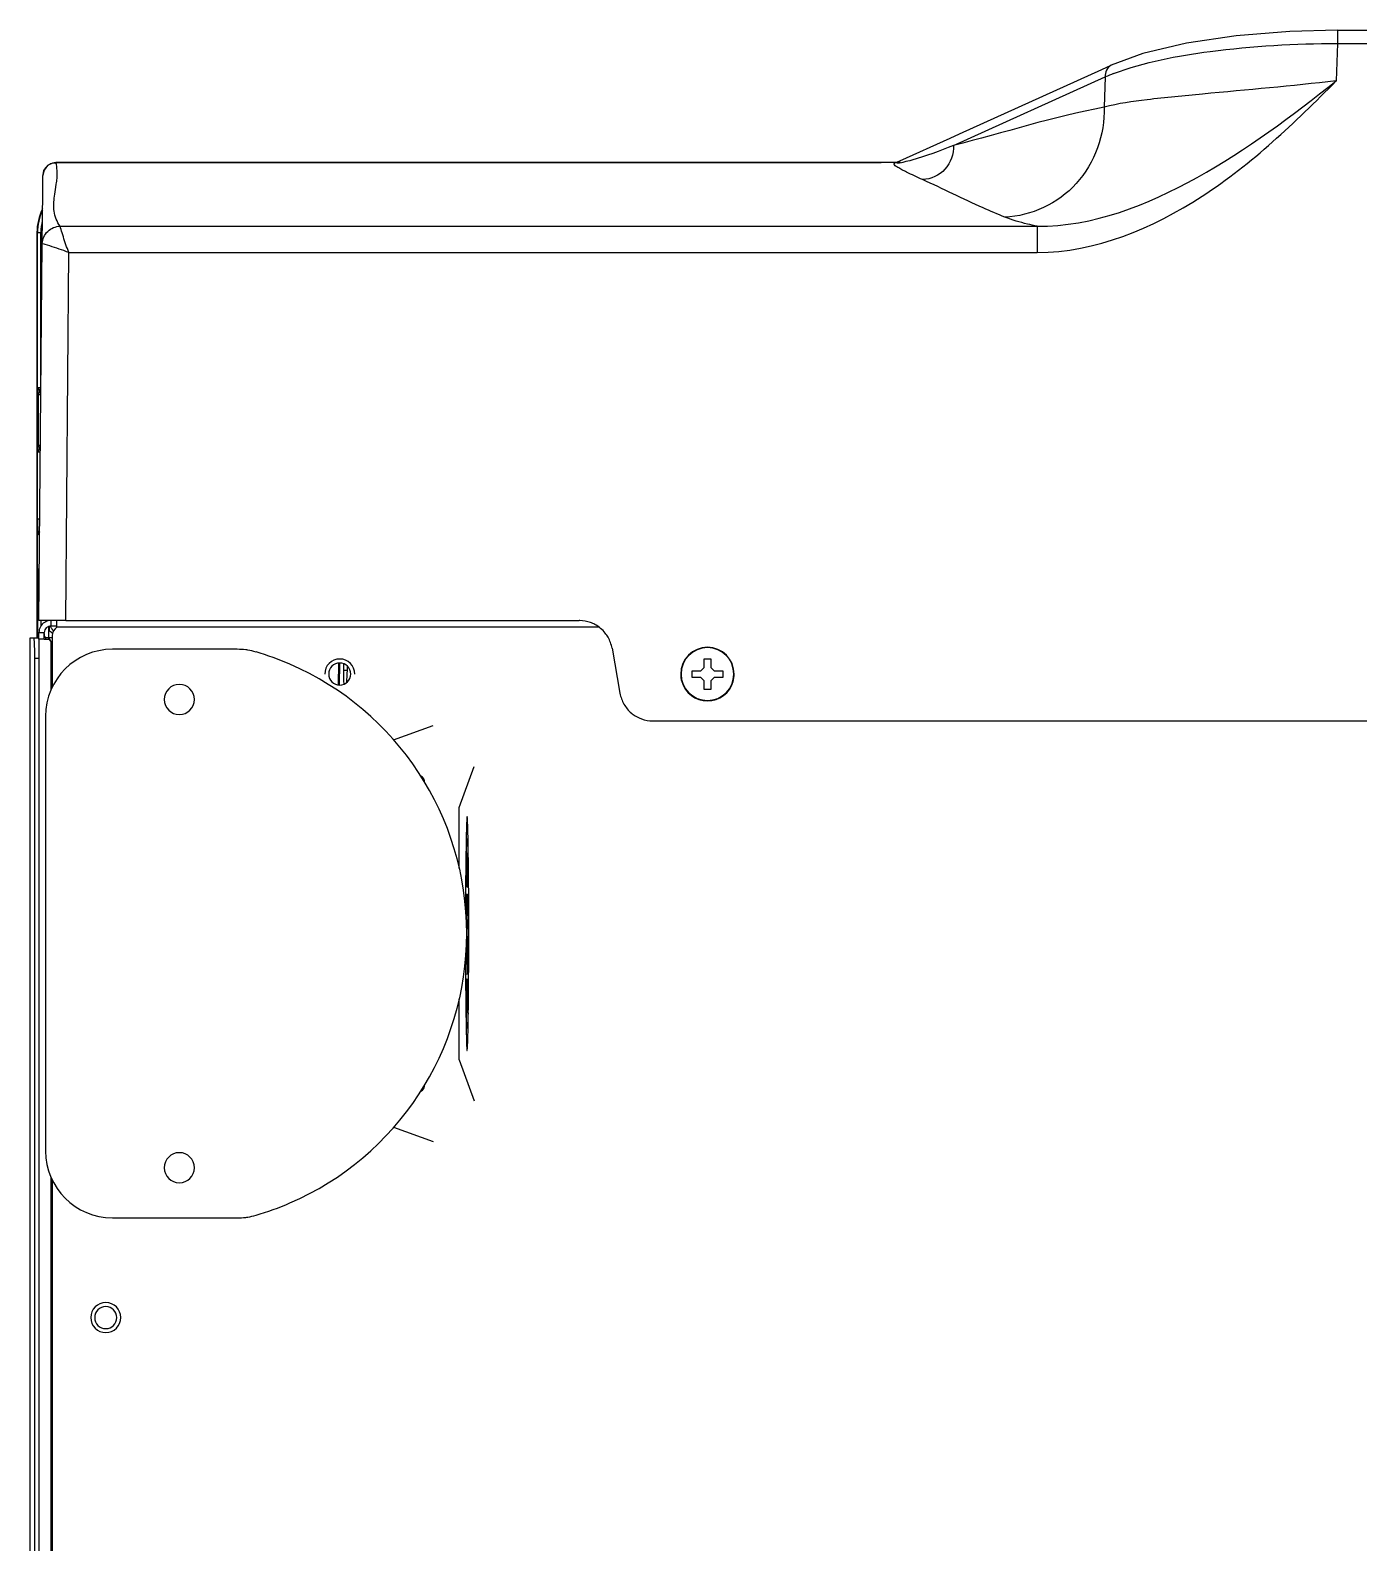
# Model space of a CAD drawing. Header units: millimetres. Extents: x 473 to 3963, y -1329 to 3488.
# Drawn here: x 1834.8 to 2033.6, y 3225.1 to 3451.2 of the extents above; entities that cross this region are included whole.
import ezdxf

# ---------------------------------------------------------------- set-up
doc = ezdxf.new("R2010")
doc.units = ezdxf.units.MM
doc.header["$LTSCALE"] = 392.37
doc.layers.get('0').update_dxf_attribs({"linetype": 'CONTINUOUS'})

msp = doc.modelspace()

# ---------------------------------------------------------------- linework, layer by layer
at = {"linetype": 'Continuous'}
for p, q in [((2030.41, 3451.18), (2391.88, 3451.18)), ((2030.41, 3451.18), (2030.41, 3449.19)), ((2030.41, 3449.19), (2030.21, 3443.6)), ((2030.41, 3449.19), (2391.88, 3449.19)), ((1995.15, 3445.32), (1996.56, 3445.95)), ((1996.56, 3445.95), (1996.56, 3445.95)), ((1972.94, 3433.95), (1995.66, 3444.2)), ((1973.85, 3435.7), (1995.15, 3445.32)), ((1995.66, 3444.2), (1995.5, 3439.67)), ((1964.92, 3431.67), (1972.44, 3435.06)), ((1972.44, 3435.06), (1973.85, 3435.7)), ((1838.68, 3431.4), (1838.68, 3431.4)), ((1962.15, 3431.4), (1838.68, 3431.4)), ((1838.69, 3431.37), (1838.68, 3431.4)), ((1962.15, 3431.37), (1838.69, 3431.37)), ((1962.15, 3431.45), (1964.28, 3431.45)), ((1962.15, 3431.4), (1962.15, 3431.45)), ((1962.15, 3431.37), (1962.15, 3431.4)), ((1964.28, 3431.45), (1964.44, 3431.45)), ((1964.3, 3431.39), (1964.44, 3431.45)), ((1964.44, 3431.45), (1964.92, 3431.67)), ((1836.71, 3426.92), (1836.72, 3428.43)), ((1836.72, 3428.43), (1836.73, 3429.45)), ((1836.73, 3429.45), (1836.73, 3429.46)), ((1838.68, 3427.72), (1838.75, 3428.16)), ((1836.64, 3419.3), (1836.71, 3426.92)), ((1839.31, 3421.88), (1985.46, 3421.88)), ((1985.46, 3421.88), (1985.46, 3417.95)), ((1835.85, 3420.93), (1835.85, 3397.77)), ((1835.94, 3420.93), (1835.85, 3420.93)), ((1835.94, 3397.77), (1835.94, 3420.93)), ((1835.94, 3420.93), (1836.44, 3420.93)), ((1836.15, 3362.93), (1836.64, 3419.3)), ((1836.44, 3397.78), (1836.44, 3420.93)), ((1840.15, 3362.93), (1840.63, 3417.95)), ((1840.63, 3417.95), (1985.46, 3417.95)), ((1835.85, 3397.77), (1835.85, 3397.67)), ((1835.85, 3397.67), (1835.85, 3388.19)), ((1835.92, 3397.67), (1835.94, 3397.77)), ((1835.92, 3397.67), (1835.92, 3388.19)), ((1836.1, 3396.78), (1836.1, 3396.75)), ((1836.1, 3389.12), (1836.1, 3396.75)), ((1836.1, 3389.12), (1836.1, 3396.75)), ((1836.17, 3397.43), (1836.19, 3397.52)), ((1836.17, 3397.43), (1836.45, 3397.43)), ((1836.17, 3397.43), (1836.17, 3397)), ((1835.85, 3388.19), (1835.85, 3388.1)), ((1835.85, 3388.1), (1835.85, 3378.11)), ((1835.94, 3388.1), (1835.92, 3388.19)), ((1835.94, 3378.11), (1835.94, 3388.1)), ((1836.1, 3389.12), (1836.1, 3389.08)), ((1836.17, 3388.86), (1836.17, 3388.43)), ((1836.19, 3388.35), (1836.17, 3388.43)), ((1836.17, 3388.43), (1836.37, 3388.43)), ((1835.85, 3378.11), (1835.85, 3375.73)), ((1836.28, 3378.11), (1835.94, 3378.11)), ((1835.95, 3375.88), (1835.96, 3375.73)), ((1835.85, 3375.73), (1835.85, 3365.78)), ((1835.98, 3365.78), (1835.96, 3375.73)), ((1835.85, 3365.78), (1835.85, 3360.33)), ((1835.98, 3362.93), (1835.98, 3365.78)), ((1835.98, 3360.33), (1835.98, 3362.93)), ((1837.32, 3362.93), (1836.15, 3362.93)), ((1836.48, 3362.17), (1836.48, 3362.93)), ((1838.62, 3362.93), (1837.32, 3362.93)), ((1837.95, 3362.93), (1837.95, 3362.13)), ((1838.85, 3362.93), (1838.62, 3362.93)), ((1838.95, 3362.93), (1838.85, 3362.93)), ((1838.85, 3362.13), (1838.85, 3362.89)), ((1840.15, 3362.93), (1838.95, 3362.93)), ((1840.15, 3362.93), (1840.66, 3362.93)), ((1840.66, 3362.93), (1916.95, 3362.93)), ((1834.85, 3360.33), (1834.85, 3360.33)), ((1834.85, 2707.93), (1834.85, 3360.33)), ((1834.85, 3360.33), (1835.38, 3360.33)), ((1834.85, 2707.93), (1834.85, 3360.33)), ((1835.38, 3360.33), (1836.15, 3360.33)), ((1836.15, 3361.13), (1836.95, 3361.13)), ((1836.15, 3360.13), (1836.15, 3361.13)), ((1836.95, 3360.13), (1836.15, 3360.13)), ((1836.15, 3360.13), (1836.15, 2710.73)), ((1836.15, 3360.13), (1836.15, 2710.73)), ((1836.95, 3360.13), (1836.95, 3361.13)), ((1836.95, 3360.13), (1837.67, 3360.13)), ((1837.65, 3360.33), (1837.14, 3360.33)), ((1837.65, 3361.33), (1837.65, 3362.08)), ((1837.65, 3360.33), (1837.65, 3361.33)), ((1837.72, 3361.33), (1837.65, 3361.33)), ((1838.15, 3360.33), (1837.65, 3360.33)), ((1837.65, 3360.13), (1837.65, 3360.33)), ((1837.79, 3360.13), (1837.67, 3360.13)), ((1837.72, 3361.33), (1837.72, 3362.1)), ((1837.95, 3362.13), (1838.85, 3362.13)), ((1838.15, 3360.66), (1838.15, 3352.9)), ((1838.85, 3361.93), (1838.85, 3362.13)), ((1919.87, 3361.93), (1838.85, 3361.93)), ((1838.15, 3359.44), (1837.95, 3359.79)), ((1837.95, 3359.79), (1837.95, 3352.48)), ((1847.18, 3358.63), (1847.15, 3358.63)), ((1865.81, 3358.63), (1847.18, 3358.63)), ((1921.88, 3358.8), (1923.06, 3352.06)), ((1835.54, 3357.33), (1836.15, 3357.33)), ((1835.54, 2710.93), (1835.54, 3357.33)), ((1880.94, 3353.3), (1880.99, 3356.57)), ((1881.12, 3353.29), (1881.17, 3356.58)), ((1881.69, 3356.49), (1881.7, 3355.47)), ((1882.24, 3356.17), (1882.24, 3355.48)), ((1882.24, 3355.48), (1882.35, 3356.06)), ((1935.15, 3355.43), (1935.65, 3355.93)), ((1935.65, 3357.23), (1936.65, 3357.23)), ((1935.65, 3355.93), (1935.65, 3357.23)), ((1936.65, 3357.23), (1936.65, 3355.93)), ((1936.65, 3355.93), (1937.15, 3355.43)), ((1933.85, 3354.93), (1933.85, 3355.43)), ((1933.85, 3355.43), (1935.15, 3355.43)), ((1933.85, 3354.43), (1933.85, 3354.93)), ((1935.15, 3354.43), (1933.85, 3354.43)), ((1935.65, 3353.93), (1935.15, 3354.43)), ((1935.65, 3352.63), (1935.65, 3353.93)), ((1937.15, 3354.43), (1936.65, 3353.93)), ((1936.65, 3353.93), (1936.65, 3352.63)), ((1937.15, 3355.43), (1938.45, 3355.43)), ((1938.45, 3354.43), (1937.15, 3354.43)), ((1938.45, 3355.43), (1938.45, 3354.93)), ((1938.45, 3354.93), (1938.45, 3354.43)), ((1936.65, 3352.63), (1935.65, 3352.63)), ((1837.15, 3348.63), (1837.15, 3283.63)), ((1889.19, 3345.08), (1895.14, 3347.23)), ((1927.99, 3347.93), (2494.31, 3347.93)), ((1899.03, 3334.99), (1901.25, 3341.12)), ((1899.03, 3325.88), (1899.03, 3334.99)), ((1900.06, 3330.31), (1900.06, 3330.3)), ((1900.34, 3330.28), (1900.34, 3330.32)), ((1900.06, 3326.8), (1900.07, 3326.96)), ((1900.06, 3326.62), (1900.06, 3326.8)), ((1900.09, 3327.98), (1900.09, 3328.11)), ((1900.26, 3328.1), (1900.18, 3328.1)), ((1900.19, 3326.62), (1900.26, 3326.62)), ((1900.26, 3328.1), (1900.26, 3328.1)), ((1900.31, 3328.11), (1900.32, 3327.98)), ((1900.38, 3328.11), (1900.38, 3328.23)), ((1900.03, 3324.46), (1900.03, 3324.59)), ((1900.03, 3324.26), (1900.03, 3324.46)), ((1900.26, 3324.59), (1900.19, 3324.59)), ((1899.98, 3323.11), (1899.98, 3323.04)), ((1900.01, 3321.46), (1900.01, 3321.97)), ((1900.27, 3321.97), (1900.13, 3321.97)), ((1900.18, 3323.11), (1900.26, 3323.11)), ((1900, 3321.11), (1900.01, 3321.21)), ((1900, 3320.7), (1900, 3321.11)), ((1900, 3320.63), (1900, 3320.7)), ((1900.01, 3321.21), (1900.01, 3321.46)), ((1900.11, 3321.46), (1900.11, 3321.21)), ((1900.22, 3320.63), (1900.12, 3318.16)), ((1900.13, 3320.7), (1900.22, 3320.7)), ((1900.18, 3318.24), (1900.28, 3320.62)), ((1900.28, 3320.69), (1900.28, 3320.79)), ((1900.28, 3320.62), (1900.28, 3320.69)), ((1900.29, 3321.17), (1900.29, 3321.46)), ((1900.12, 3318.16), (1900.12, 3318.08)), ((1900.27, 3318.16), (1900.18, 3318.16)), ((1900.29, 3317.4), (1900.29, 3317.66)), ((1900.13, 3316.89), (1900.17, 3316.89)), ((1900.17, 3316.89), (1900.27, 3316.89)), ((1900.41, 3317.01), (1900.41, 3316.89)), ((1899.97, 3310.02), (1899.98, 3309.36)), ((1900.02, 3309.36), (1900.01, 3310.02)), ((1900.02, 3309.12), (1900.02, 3309.36)), ((1900.03, 3308.04), (1900.03, 3308.05)), ((1900.03, 3307.92), (1900.03, 3308.04)), ((1900.2, 3308.05), (1900.16, 3309.12)), ((1900.24, 3309.12), (1900.2, 3308.05)), ((1899.03, 3297.28), (1899.03, 3306.39)), ((1900.03, 3307.7), (1900.03, 3307.92)), ((1900.04, 3306.8), (1900.04, 3306.85)), ((1900.12, 3307.92), (1900.16, 3306.86)), ((1900.16, 3306.8), (1900.12, 3305.73)), ((1900.24, 3306.86), (1900.28, 3307.92)), ((1900.28, 3305.73), (1900.24, 3306.8)), ((1900.06, 3305.61), (1900.06, 3305.73)), ((1900.06, 3305.6), (1900.06, 3305.61)), ((1900.06, 3305.39), (1900.06, 3305.6)), ((1900.09, 3304.24), (1900.09, 3304.29)), ((1900.16, 3304.54), (1900.2, 3305.6)), ((1900.2, 3305.6), (1900.24, 3304.54)), ((1900.32, 3304.29), (1900.31, 3304.24)), ((1900.34, 3301.95), (1900.35, 3302.22)), ((1899.03, 3297.28), (1901.25, 3291.14)), ((1889.19, 3287.19), (1895.14, 3285.03)), ((1837.95, 3279.79), (1837.95, 2856.48)), ((1838.15, 3279.36), (1838.15, 2856.9)), ((1847.15, 3273.63), (1847.18, 3273.63)), ((1847.18, 3273.63), (1865.81, 3273.63))]:
    msp.add_line(p, q, dxfattribs=at)
for points in [[(2030.41, 3451.18), (2023.26, 3451), (2015.25, 3450.35), (2007.82, 3449.24), (2001.28, 3447.68), (1996.56, 3445.95)], [(1838.68, 3431.4), (1838.16, 3431.33), (1837.42, 3430.94), (1836.91, 3430.27), (1836.73, 3429.46)]]:
    msp.add_lwpolyline(points, dxfattribs=at)
for centre, radius, start, end in [((2007.52, 3416.44), 30.19, 110.5951, 113.1341), ((1838.67, 3429.42), 1.94, 156.1903, 173.9589), ((1838.68, 3429.41), 1.95, 133.6584, 139.6689), ((1838.7, 3429.38), 1.99, 115.3398, 133.5835), ((1838.69, 3429.41), 1.96, 111.3213, 115.2974), ((1838.62, 3429.43), 1.89, 173.9848, 179.4861), ((1843.85, 3420.93), 8, 153.6735, 180), ((1843.85, 3420.93), 7.91, 155.1574, 180), ((1843.85, 3420.93), 7.41, 166.117, 180), ((1837.95, 3361.13), 1.8, 122.1391, 180), ((1837.95, 3361.13), 1.8, 96.4271, 122.1391), ((1916.95, 3357.93), 5, 88.8163, 90), ((1916.95, 3357.93), 5, 70.0003, 88.8163), ((1916.95, 3357.93), 5, 61.9876, 70.0003), ((1916.95, 3357.93), 5, 50.0003, 61.9876), ((1837.95, 3361.13), 1, 90, 180), ((1894.96, 3406.42), 73.66, 218.9326, 219.2798), ((1912.52, 3393.67), 81.91, 204.1704, 204.4363), ((1839.65, 3360.66), 1.5, 122.231, 180), ((1916.95, 3357.93), 5, 38.6034, 50.0003), ((1916.95, 3357.93), 5, 30.0002, 38.6034), ((1916.95, 3357.93), 5, 10, 30.0002), ((1865.81, 3348.63), 10, 82.7384, 90), ((1865.81, 3348.63), 10, 80.9247, 82.7384), ((1865.81, 3348.63), 10, 73.6631, 80.9247), ((1856.28, 3316.13), 43.87, 66.6173, 73.6631), ((1936.15, 3354.93), 4, 0, 180), ((1936.15, 3354.93), 4, 0, 180), ((1936.15, 3354.93), 3.95, 0, 180), ((1856.28, 3316.13), 43.87, 293.3827, 66.6173), ((1881.15, 3354.93), 2.25, 0, 180), ((1881.15, 3354.93), 1.65, 0, 180), ((1857.15, 3351.13), 2.25, 0, 180), ((1881.15, 3354.93), 1.65, 180, 360), ((1882.79, 3304.25), 51.23, 90.6063, 91.219), ((1936.15, 3354.93), 4, 180, 196.2728), ((1936.15, 3354.93), 4, 180, 196.2728), ((1936.15, 3354.93), 4, 180, 196.3063), ((1936.15, 3354.93), 3.95, 180, 360), ((1936.15, 3354.93), 4, 196.2728, 343.7272), ((1936.15, 3354.93), 4, 196.2728, 343.7272), ((1936.15, 3354.93), 4, 196.3063, 343.6937), ((1936.15, 3354.93), 4, 343.7272, 360), ((1936.15, 3354.93), 4, 343.6937, 360), ((1857.15, 3351.13), 2.25, 180, 360), ((1927.99, 3352.93), 5, 190, 209.9994), ((1927.99, 3352.93), 5, 209.9994, 230.0008), ((1927.99, 3352.93), 5, 230.0008, 233.7584), ((1927.99, 3352.93), 5, 233.7584, 250.0015), ((1927.99, 3352.93), 5, 250.0015, 270), ((1892.64, 3338.63), 1.25, 0.0014, 61.8703), ((2235.22, 3323.88), 335.22, 178.9024, 179.2783), ((1533.41, 3323.38), 366.99, 0.7561, 1.0765), ((2638.51, 3318.94), 738.55, 179.40399, 179.5615), ((2464.07, 3320.75), 564.09, 179.2533, 179.4037), ((2293.67, 3320.36), 393.66, 179.0877, 179.3833), ((2096.97, 3323.6), 196.93, 178.7243, 179.0205), ((1698.06, 3323.47), 202.3, 0.8938, 1.2772), ((1506.94, 3320.36), 393.45, 0.6169, 0.9127), ((1336.48, 3320.76), 563.94, 0.5965, 0.7469), ((1335.32, 3318.44), 565.08, 0.4742, 0.6244), ((1060.03, 3316.46), 840.38, 0.11648, 0.37615), ((2776.68, 3316.34), 876.69, 179.71973, 179.84303), ((999.67, 3316.12), 900.74, 359.56982, 0.04896), ((3019, 3315.8), 1119.04, 180.14738, 180.29603), ((2766.51, 3315.89), 866.52, 180.15692, 180.29051), ((1813.16, 3312.88), 87.13, 359.1478, 0.8485), ((2683.77, 3313.85), 783.81, 180.32816, 180.69929), ((2253.6, 3311.32), 353.59, 180.7333, 180.9059), ((2296.38, 3309.32), 396.39, 180.7281, 181.0661), ((2132.99, 3309.37), 232.96, 180.9784, 181.1297), ((2095.36, 3308.63), 195.33, 181.1308, 181.2734), ((1532.09, 3308.87), 368.32, 358.9653, 359.2867), ((1892.64, 3293.64), 1.25, 298.13, 359.9987), ((1857.15, 3281.13), 2.25, 0, 180), ((1857.15, 3281.13), 2.25, 180, 360), ((1856.28, 3316.13), 43.87, 286.3369, 293.3827), ((1865.81, 3283.63), 10, 270, 277.2616), ((1865.81, 3283.63), 10, 277.2616, 279.0753), ((1865.81, 3283.63), 10, 279.0753, 286.3369), ((1846.15, 3258.73), 2.25, 0, 180), ((1846.15, 3258.73), 2.25, 180, 360), ((1846.15, 3258.73), 1.65, 0, 180), ((1846.15, 3258.73), 1.65, 180, 360)]:
    msp.add_arc(centre, radius, start, end, dxfattribs=at)
for centre, major_axis, ratio, start_param, end_param in [((1836.55, 3396.78), (0, 0.45), 0.999848, 0.785355, 1.570796), ((1836.55, 3396.78), (0, 0.45), 0.999848, 0.230428, 0.785355), ((1836.55, 3389.08), (0, 0.45), 0.999848, -4.712389, -3.926948), ((1836.55, 3389.08), (0, 0.45), 0.999848, -3.926948, -3.542636), ((1847.15, 3348.63), (-10, 0), 0.999848, -1.570796, 0), ((1900.23, 3325.61), (0, 3.38), 0.034921, 1.159279, 1.982313), ((1900.18, 3326.2), (0, 1.9), 0.034921, 0.28979, 1.159279), ((1900.18, 3326.2), (0, 1.9), 0.034921, 0, 0.28979), ((1900.19, 3325.78), (0, 0.846), 0.034921, 0.179607, 1.437065), ((1900.19, 3325.78), (0, 0.846), 0.034921, 0, 0.179607), ((1900.26, 3327.36), (0, 0.74), 0.034921, -2.748762, 0), ((1900.26, 3327.36), (0, 0.74), 0.034921, -3.141593, -2.748762), ((1900.18, 3325.02), (0, 1.9), 0.034921, -4.300872, -3.141593), ((1900.23, 3325.61), (0, 2.11), 0.034921, 1.437065, 1.704531), ((1900.19, 3325.44), (0, 0.846), 0.034921, -4.57865, -3.141593), ((1900.26, 3323.85), (0, 0.74), 0.034921, -2.748762, 0), ((1900.13, 3321.46), (0, 0.508), 0.034921, 0.000005, 1.570796), ((1900.26, 3323.85), (0, 0.74), 0.034921, -3.141593, -2.748762), ((1900.27, 3321.46), (0, 0.508), 0.034921, -1.570796, 0), ((1900.13, 3321.21), (0, 0.508), 0.034921, 1.570796, 3.141593), ((1900.22, 3320.66), (0, 0.0423), 0.034921, -1.617392, 0), ((1900.22, 3320.66), (0, 0.0423), 0.034921, -2.426008, -1.617392), ((1900.27, 3321.17), (0, 0.508), 0.034921, -2.426008, -1.570796), ((1900.18, 3318.21), (0, 0.0423), 0.034921, 0.715566, 3.141593), ((1900.27, 3317.66), (0, 0.508), 0.034921, -1.570796, 0), ((1900.27, 3317.4), (0, 0.508), 0.034921, -3.141593, -1.570796), ((1900.2, 3312.88), (0, 1.37), 0.034921, 0.630407, 2.511186), ((1900.2, 3312.88), (0, 1.37), 0.034921, 0, 0.630407), ((1900.2, 3312.88), (0, 1.37), 0.034921, -3.141593, 0), ((1900.2, 3312.88), (0, 1.37), 0.034921, -3.771999, -3.141593), ((1900.14, 3308.52), (0, 0.846), 0.034921, -0.000445, 2.356194), ((1900.14, 3308.52), (0, 0.846), 0.034921, -0.785398, -0.000445), ((1900.2, 3308.08), (0, 0.0423), 0.034921, -3.926991, -3.141592), ((1900.2, 3308.08), (0, 0.0423), 0.034921, -3.141592, -2.356218), ((1900.26, 3308.52), (0, 0.846), 0.034921, 0.436898, 0.785398), ((1900.26, 3308.52), (0, 0.846), 0.034921, 0.000445, 0.436898), ((1900.26, 3308.52), (0, 0.846), 0.034921, -0.613059, 0.000445), ((1900.26, 3308.52), (0, 0.846), 0.034921, -0.958103, -0.613059), ((1900.26, 3308.52), (0, 0.846), 0.034921, -2.356194, -0.958103), ((1900.16, 3306.83), (0, 0.0423), 0.034921, -2.356194, -0.785398), ((1900.24, 3306.83), (0, 0.0423), 0.034921, 0.785398, 2.356194), ((1900.14, 3305.14), (0, 0.846), 0.034921, 0.785408, 3.142037), ((1900.14, 3305.14), (0, 0.846), 0.034921, -3.141148, -2.704694), ((1900.14, 3305.14), (0, 0.846), 0.034921, -2.704694, -2.356194), ((1900.2, 3305.57), (0, 0.0423), 0.034921, 0, 0.785375), ((1900.2, 3305.57), (0, 0.0423), 0.034921, -0.785398, 0), ((1900.26, 3305.14), (0, 0.846), 0.034921, -3.926991, -3.227212), ((1900.26, 3305.14), (0, 0.846), 0.034921, -3.142037, -2.881219), ((1900.26, 3305.14), (0, 0.846), 0.034921, -3.227212, -3.142037), ((1900.26, 3305.14), (0, 0.846), 0.034921, -2.881219, -2.528532), ((1900.26, 3305.14), (0, 0.846), 0.034921, -2.183486, -0.785393), ((1900.26, 3305.14), (0, 0.846), 0.034921, -2.528532, -2.183486), ((1847.15, 3283.63), (-10, 0), 0.999848, 0, 1.570796)]:
    msp.add_ellipse(centre, major_axis=major_axis, ratio=ratio, start_param=start_param, end_param=end_param, dxfattribs=at)
for points, knots in [([(1996.9, 3444.7), (2001.52, 3446.44), (2012.75, 3448.55), (2024.04, 3449.2), (2030.41, 3449.19)], [0, 0, 0, 0, 0.436471, 1, 1, 1, 1]), ([(1985.46, 3417.95), (1994.16, 3417.95), (2011.43, 3425.23), (2024, 3437.35), (2030.21, 3443.6)], [0, 0, 0, 0, 0.496971, 1, 1, 1, 1]), ([(1985.46, 3421.88), (1993.79, 3421.79), (2010.27, 3428.37), (2023.58, 3438.37), (2030.21, 3443.6)], [0, 0, 0, 0, 0.496743, 1, 1, 1, 1]), ([(2030.21, 3443.6), (2023.56, 3442.84), (2014.1, 3442.03), (2002.52, 3440.9), (1997.59, 3440.24), (1995.5, 3439.67)], [0, 0, 0, 0, 0.574901, 0.814128, 1, 1, 1, 1]), ([(1995.5, 3439.67), (1995.57, 3435.62), (1992.72, 3427.2), (1984.58, 3423.39), (1980.65, 3423.22)], [0, 0, 0, 0, 0.507717, 1, 1, 1, 1]), ([(1972.94, 3433.95), (1972.98, 3432.69), (1972.11, 3430.06), (1969.57, 3428.9), (1968.34, 3428.85)], [0, 0, 0, 0, 0.505479, 1, 1, 1, 1]), ([(1965.94, 3429.97), (1965.71, 3430.08), (1965.26, 3430.31), (1964.65, 3430.66), (1964.22, 3430.9), (1963.98, 3431.27), (1964.22, 3431.38), (1964.32, 3431.4)], [0, 0, 0, 0, 0.297316, 0.574901, 0.802654, 0.87904, 1, 1, 1, 1]), ([(1966.73, 3431.75), (1966.34, 3431.64), (1965.46, 3431.5), (1965.08, 3431.25), (1964.2, 3431.35), (1964.28, 3431.38)], [0, 0, 0, 0, 0.48898, 0.896598, 1, 1, 1, 1]), ([(1964.28, 3431.38), (1964.3, 3431.4), (1964.55, 3431.44), (1964.8, 3431.45), (1965.02, 3431.45)], [0, 0, 0, 0, 0.124708, 1, 1, 1, 1]), ([(1980.65, 3423.22), (1979.55, 3423.67), (1975.4, 3425.44), (1971.37, 3427.47), (1968.34, 3428.85)], [0, 0, 0, 0, 0.263542, 1, 1, 1, 1]), ([(1839.31, 3421.88), (1838.85, 3422.54), (1838.24, 3424.04), (1838.37, 3425.61), (1838.47, 3426.35)], [0, 0, 0, 0, 0.518202, 1, 1, 1, 1]), ([(1836.64, 3419.28), (1836.67, 3419.95), (1837.27, 3421.31), (1838.64, 3421.87), (1839.31, 3421.89)], [0, 0, 0, 0, 0.500306, 1, 1, 1, 1]), ([(1839.8, 3420.28), (1839.74, 3420.48), (1839.57, 3421.01), (1839.41, 3421.55), (1839.31, 3421.88)], [0, 0, 0, 0, 0.370057, 1, 1, 1, 1]), ([(1985.46, 3421.88), (1984.98, 3421.98), (1983.36, 3422.35), (1981.74, 3422.78), (1980.65, 3423.22)], [0, 0, 0, 0, 0.294119, 1, 1, 1, 1]), ([(1836.64, 3419.3), (1836.64, 3419.29), (1836.65, 3419.28), (1836.67, 3419.28), (1836.68, 3419.28)], [0, 0, 0, 0, 0.344915, 1, 1, 1, 1]), ([(1836.68, 3419.28), (1836.8, 3419.25), (1837.85, 3418.95), (1838.89, 3418.61), (1839.8, 3418.28)], [0, 0, 0, 0, 0.114068, 1, 1, 1, 1]), ([(1835.92, 3397.67), (1835.92, 3397.66), (1835.92, 3397.63), (1835.93, 3397.6), (1835.93, 3397.58)], [0, 0, 0, 0, 0.493574, 1, 1, 1, 1]), ([(1835.94, 3397.77), (1835.95, 3397.78), (1836.01, 3397.76), (1836.1, 3397.78), (1836.26, 3397.78), (1836.38, 3397.78), (1836.44, 3397.78)], [0, 0, 0, 0, 0.078326, 0.294541, 0.618428, 1, 1, 1, 1]), ([(1835.94, 3397.77), (1835.94, 3397.71), (1835.96, 3397.62), (1836.05, 3397.54), (1836.12, 3397.57), (1836.14, 3397.58)], [0, 0, 0, 0, 0.514355, 0.734259, 1, 1, 1, 1]), ([(1836.1, 3396.75), (1836.1, 3396.75), (1836.12, 3396.75), (1836.13, 3396.75), (1836.15, 3396.75)], [0, 0, 0, 0, 0.253092, 1, 1, 1, 1]), ([(1836.15, 3396.75), (1836.16, 3396.75), (1836.26, 3396.74), (1836.36, 3396.74), (1836.44, 3396.74)], [0, 0, 0, 0, 0.171387, 1, 1, 1, 1]), ([(1836.19, 3397.52), (1836.2, 3397.54), (1836.32, 3397.5), (1836.38, 3397.53), (1836.44, 3397.53)], [0, 0, 0, 0, 0.293389, 1, 1, 1, 1]), ([(1836.17, 3388.43), (1836.13, 3388.43), (1836.01, 3388.4), (1835.92, 3388.28), (1835.92, 3388.19)], [0, 0, 0, 0, 0.302381, 1, 1, 1, 1]), ([(1835.94, 3388.1), (1835.94, 3388.15), (1835.96, 3388.24), (1836.05, 3388.33), (1836.12, 3388.3), (1836.14, 3388.28)], [0, 0, 0, 0, 0.514355, 0.734259, 1, 1, 1, 1]), ([(1836.37, 3388.09), (1836.27, 3388.09), (1836.12, 3388.07), (1836, 3388.1), (1835.94, 3388.09), (1835.94, 3388.1)], [0, 0, 0, 0, 0.710308, 0.922816, 1, 1, 1, 1]), ([(1836.37, 3389.12), (1836.3, 3389.12), (1836.2, 3389.13), (1836.14, 3389.11), (1836.1, 3389.12), (1836.1, 3389.12)], [0, 0, 0, 0, 0.740625, 0.934308, 1, 1, 1, 1]), ([(1835.94, 3378.11), (1835.94, 3377.86), (1835.94, 3377.12), (1835.93, 3376.38), (1835.95, 3375.88)], [0, 0, 0, 0, 0.331629, 1, 1, 1, 1]), ([(1835.96, 3375.73), (1835.96, 3375.76), (1836.09, 3375.82), (1836.19, 3375.84), (1836.26, 3375.84)], [0, 0, 0, 0, 0.327233, 1, 1, 1, 1]), ([(1835.98, 3365.78), (1835.98, 3365.8), (1836.07, 3365.82), (1836.12, 3365.83), (1836.16, 3365.83)], [0, 0, 0, 0, 0.291961, 1, 1, 1, 1]), ([(1835.54, 3357.33), (1835.54, 3357.72), (1835.53, 3358.27), (1835.51, 3358.98), (1835.49, 3359.43), (1835.47, 3359.8), (1835.45, 3360.07), (1835.42, 3360.24), (1835.4, 3360.31), (1835.39, 3360.33), (1835.38, 3360.33)], [0, 0, 0, 0, 0.380856, 0.552975, 0.703918, 0.827932, 0.920335, 0.977803, 0.992998, 1, 1, 1, 1]), ([(1837.24, 3360.13), (1837.2, 3360.21), (1837.04, 3360.53), (1836.95, 3360.88), (1836.95, 3361.13)], [0, 0, 0, 0, 0.266453, 1, 1, 1, 1]), ([(1838.19, 3361), (1838.09, 3361.08), (1837.97, 3361.19), (1837.81, 3361.3), (1837.75, 3361.33), (1837.72, 3361.33)], [0, 0, 0, 0, 0.633446, 0.855411, 1, 1, 1, 1]), ([(1837.76, 3362.12), (1837.8, 3362.09), (1837.87, 3362), (1838.05, 3361.74), (1838.2, 3361.51), (1838.31, 3361.34)], [0, 0, 0, 0, 0.140648, 0.361487, 1, 1, 1, 1]), ([(1900.2, 3333.63), (1900.19, 3333.63), (1900.19, 3333.59), (1900.17, 3333.5), (1900.15, 3333.26), (1900.13, 3332.93), (1900.11, 3332.5), (1900.1, 3332.01), (1900.08, 3331.27), (1900.06, 3330.7), (1900.06, 3330.31)], [0, 0, 0, 0, 0.007929, 0.028229, 0.100299, 0.205094, 0.335134, 0.484686, 0.648202, 1, 1, 1, 1]), ([(1900.25, 3333.32), (1900.24, 3333.4), (1900.23, 3333.5), (1900.21, 3333.59), (1900.21, 3333.63), (1900.2, 3333.63)], [0, 0, 0, 0, 0.718892, 0.920869, 1, 1, 1, 1]), ([(1900.34, 3330.32), (1900.34, 3330.62), (1900.31, 3331.62), (1900.3, 3332.62), (1900.25, 3333.32)], [0, 0, 0, 0, 0.297021, 1, 1, 1, 1]), ([(1900.09, 3328.11), (1900.09, 3328.29), (1900.11, 3328.92), (1900.13, 3329.55), (1900.16, 3330)], [0, 0, 0, 0, 0.293214, 1, 1, 1, 1]), ([(1900.16, 3330), (1900.16, 3330.07), (1900.19, 3330.15), (1900.17, 3330.31), (1900.2, 3330.31)], [0, 0, 0, 0, 0.730843, 1, 1, 1, 1]), ([(1900.2, 3330.31), (1900.22, 3330.31), (1900.22, 3330.21), (1900.24, 3330.1), (1900.25, 3329.87), (1900.27, 3329.48), (1900.29, 3328.88), (1900.31, 3328.38), (1900.31, 3328.11)], [0, 0, 0, 0, 0.024114, 0.089913, 0.191103, 0.319866, 0.635856, 1, 1, 1, 1]), ([(1900.38, 3304.28), (1900.4, 3306.11), (1900.46, 3313.56), (1900.46, 3321.01), (1900.4, 3326.63)], [0, 0, 0, 0, 0.245747, 1, 1, 1, 1]), ([(1900.24, 3315.42), (1900.24, 3315.49), (1900.23, 3315.6), (1900.21, 3315.69), (1900.21, 3315.73), (1900.2, 3315.73)], [0, 0, 0, 0, 0.73305, 0.926633, 1, 1, 1, 1]), ([(1900.28, 3314.17), (1900.28, 3314.29), (1900.27, 3314.71), (1900.26, 3315.12), (1900.24, 3315.42)], [0, 0, 0, 0, 0.297247, 1, 1, 1, 1]), ([(1900.2, 3310.02), (1900.21, 3310.02), (1900.21, 3310.06), (1900.23, 3310.15), (1900.24, 3310.26), (1900.24, 3310.33)], [0, 0, 0, 0, 0.073368, 0.266953, 1, 1, 1, 1]), ([(1900.24, 3310.33), (1900.25, 3310.42), (1900.26, 3310.83), (1900.27, 3311.25), (1900.28, 3311.58)], [0, 0, 0, 0, 0.194746, 1, 1, 1, 1]), ([(1900.38, 3309.36), (1900.38, 3308.92), (1900.37, 3307.23), (1900.34, 3305.54), (1900.32, 3304.29)], [0, 0, 0, 0, 0.260706, 1, 1, 1, 1]), ([(1900.16, 3302.27), (1900.15, 3302.39), (1900.11, 3303.05), (1900.1, 3303.7), (1900.09, 3304.24)], [0, 0, 0, 0, 0.19008, 1, 1, 1, 1]), ([(1900.31, 3304.24), (1900.31, 3303.96), (1900.29, 3303.44), (1900.28, 3302.82), (1900.25, 3302.42), (1900.24, 3302.18), (1900.21, 3302.06), (1900.22, 3301.95), (1900.2, 3301.95)], [0, 0, 0, 0, 0.364563, 0.678908, 0.80599, 0.906558, 0.974116, 1, 1, 1, 1]), ([(1900.06, 3301.95), (1900.06, 3301.56), (1900.08, 3300.99), (1900.1, 3300.26), (1900.11, 3299.76), (1900.13, 3299.34), (1900.14, 3298.97), (1900.19, 3298.8), (1900.17, 3298.63), (1900.2, 3298.63)], [0, 0, 0, 0, 0.350627, 0.513474, 0.663793, 0.795857, 0.90235, 0.973761, 1, 1, 1, 1]), ([(1900.2, 3301.95), (1900.19, 3301.95), (1900.19, 3302), (1900.17, 3302.08), (1900.16, 3302.19), (1900.16, 3302.27)], [0, 0, 0, 0, 0.078765, 0.281043, 1, 1, 1, 1]), ([(1900.25, 3298.95), (1900.26, 3299.14), (1900.31, 3300.14), (1900.33, 3301.13), (1900.34, 3301.95)], [0, 0, 0, 0, 0.188034, 1, 1, 1, 1]), ([(1900.2, 3298.63), (1900.23, 3298.63), (1900.21, 3298.8), (1900.24, 3298.87), (1900.25, 3298.95)], [0, 0, 0, 0, 0.268665, 1, 1, 1, 1])]:
    msp.add_open_spline(points, degree=3, knots=knots, dxfattribs=at)
for points in [[(1996.56, 3445.95), (1995.96, 3445.68), (1995.6, 3444.86), (1995.66, 3444.2)], [(1995.5, 3439.67), (1987.87, 3438.25), (1980.47, 3435.83), (1972.94, 3433.95)], [(1972.94, 3433.95), (1970.9, 3433.14), (1968.85, 3432.34), (1966.73, 3431.75)], [(1836.89, 3430.21), (1836.97, 3430.38), (1837.07, 3430.54), (1837.19, 3430.68)], [(1837.98, 3431.24), (1838.2, 3431.33), (1838.45, 3431.37), (1838.69, 3431.37)], [(1838.86, 3429.03), (1838.92, 3429.81), (1838.9, 3430.62), (1838.69, 3431.37)], [(1838.75, 3428.16), (1838.79, 3428.45), (1838.83, 3428.74), (1838.86, 3429.03)], [(1968.34, 3428.85), (1967.54, 3429.22), (1966.73, 3429.58), (1965.94, 3429.97)], [(1838.47, 3426.35), (1838.53, 3426.81), (1838.61, 3427.27), (1838.68, 3427.72)], [(1840.63, 3417.95), (1840.32, 3418.72), (1840.05, 3419.5), (1839.8, 3420.28)], [(1839.8, 3418.28), (1840.08, 3418.17), (1840.35, 3418.07), (1840.63, 3417.95)], [(1835.93, 3397.58), (1835.97, 3397.5), (1836.07, 3397.43), (1836.17, 3397.43)], [(1836.44, 3397.19), (1836.26, 3397.14), (1836.1, 3396.94), (1836.1, 3396.75)], [(1836.37, 3388.7), (1836.22, 3388.77), (1836.1, 3388.95), (1836.1, 3389.12)], [(1836.26, 3376.33), (1836.09, 3376.26), (1835.95, 3376.06), (1835.95, 3375.88)], [(1836.26, 3376.18), (1836.09, 3376.11), (1835.96, 3375.91), (1835.96, 3375.73)], [(1881.7, 3355.47), (1881.7, 3354.78), (1881.71, 3354.09), (1881.75, 3353.4)], [(1882.24, 3355.48), (1882.2, 3354.86), (1882.16, 3354.24), (1882.14, 3353.62)], [(1899.99, 3324.59), (1899.98, 3324.1), (1899.98, 3323.61), (1899.98, 3323.11)], [(1900.02, 3323.11), (1900.02, 3323.49), (1900.03, 3323.87), (1900.03, 3324.26)], [(1899.97, 3321.97), (1899.97, 3321.55), (1899.97, 3321.13), (1899.96, 3320.7)], [(1899.98, 3323.04), (1899.97, 3322.68), (1899.97, 3322.33), (1899.97, 3321.97)], [(1900.01, 3321.97), (1900.01, 3322.35), (1900.02, 3322.73), (1900.02, 3323.11)], [(1900.38, 3323.12), (1900.39, 3322.73), (1900.39, 3322.35), (1900.39, 3321.97)], [(1899.96, 3320.7), (1899.96, 3320.25), (1899.96, 3319.79), (1899.96, 3319.34)], [(1900.41, 3318.16), (1900.41, 3317.78), (1900.41, 3317.4), (1900.41, 3317.01)], [(1900.01, 3310.02), (1900.01, 3310.51), (1900.01, 3311.01), (1900, 3311.5)], [(1900.03, 3308.05), (1900.03, 3308.41), (1900.02, 3308.76), (1900.02, 3309.12)], [(1900.04, 3306.85), (1900.04, 3307.13), (1900.04, 3307.42), (1900.03, 3307.7)]]:
    msp.add_open_spline(points, degree=3, dxfattribs=at)

doc.saveas('drawing.dxf')
